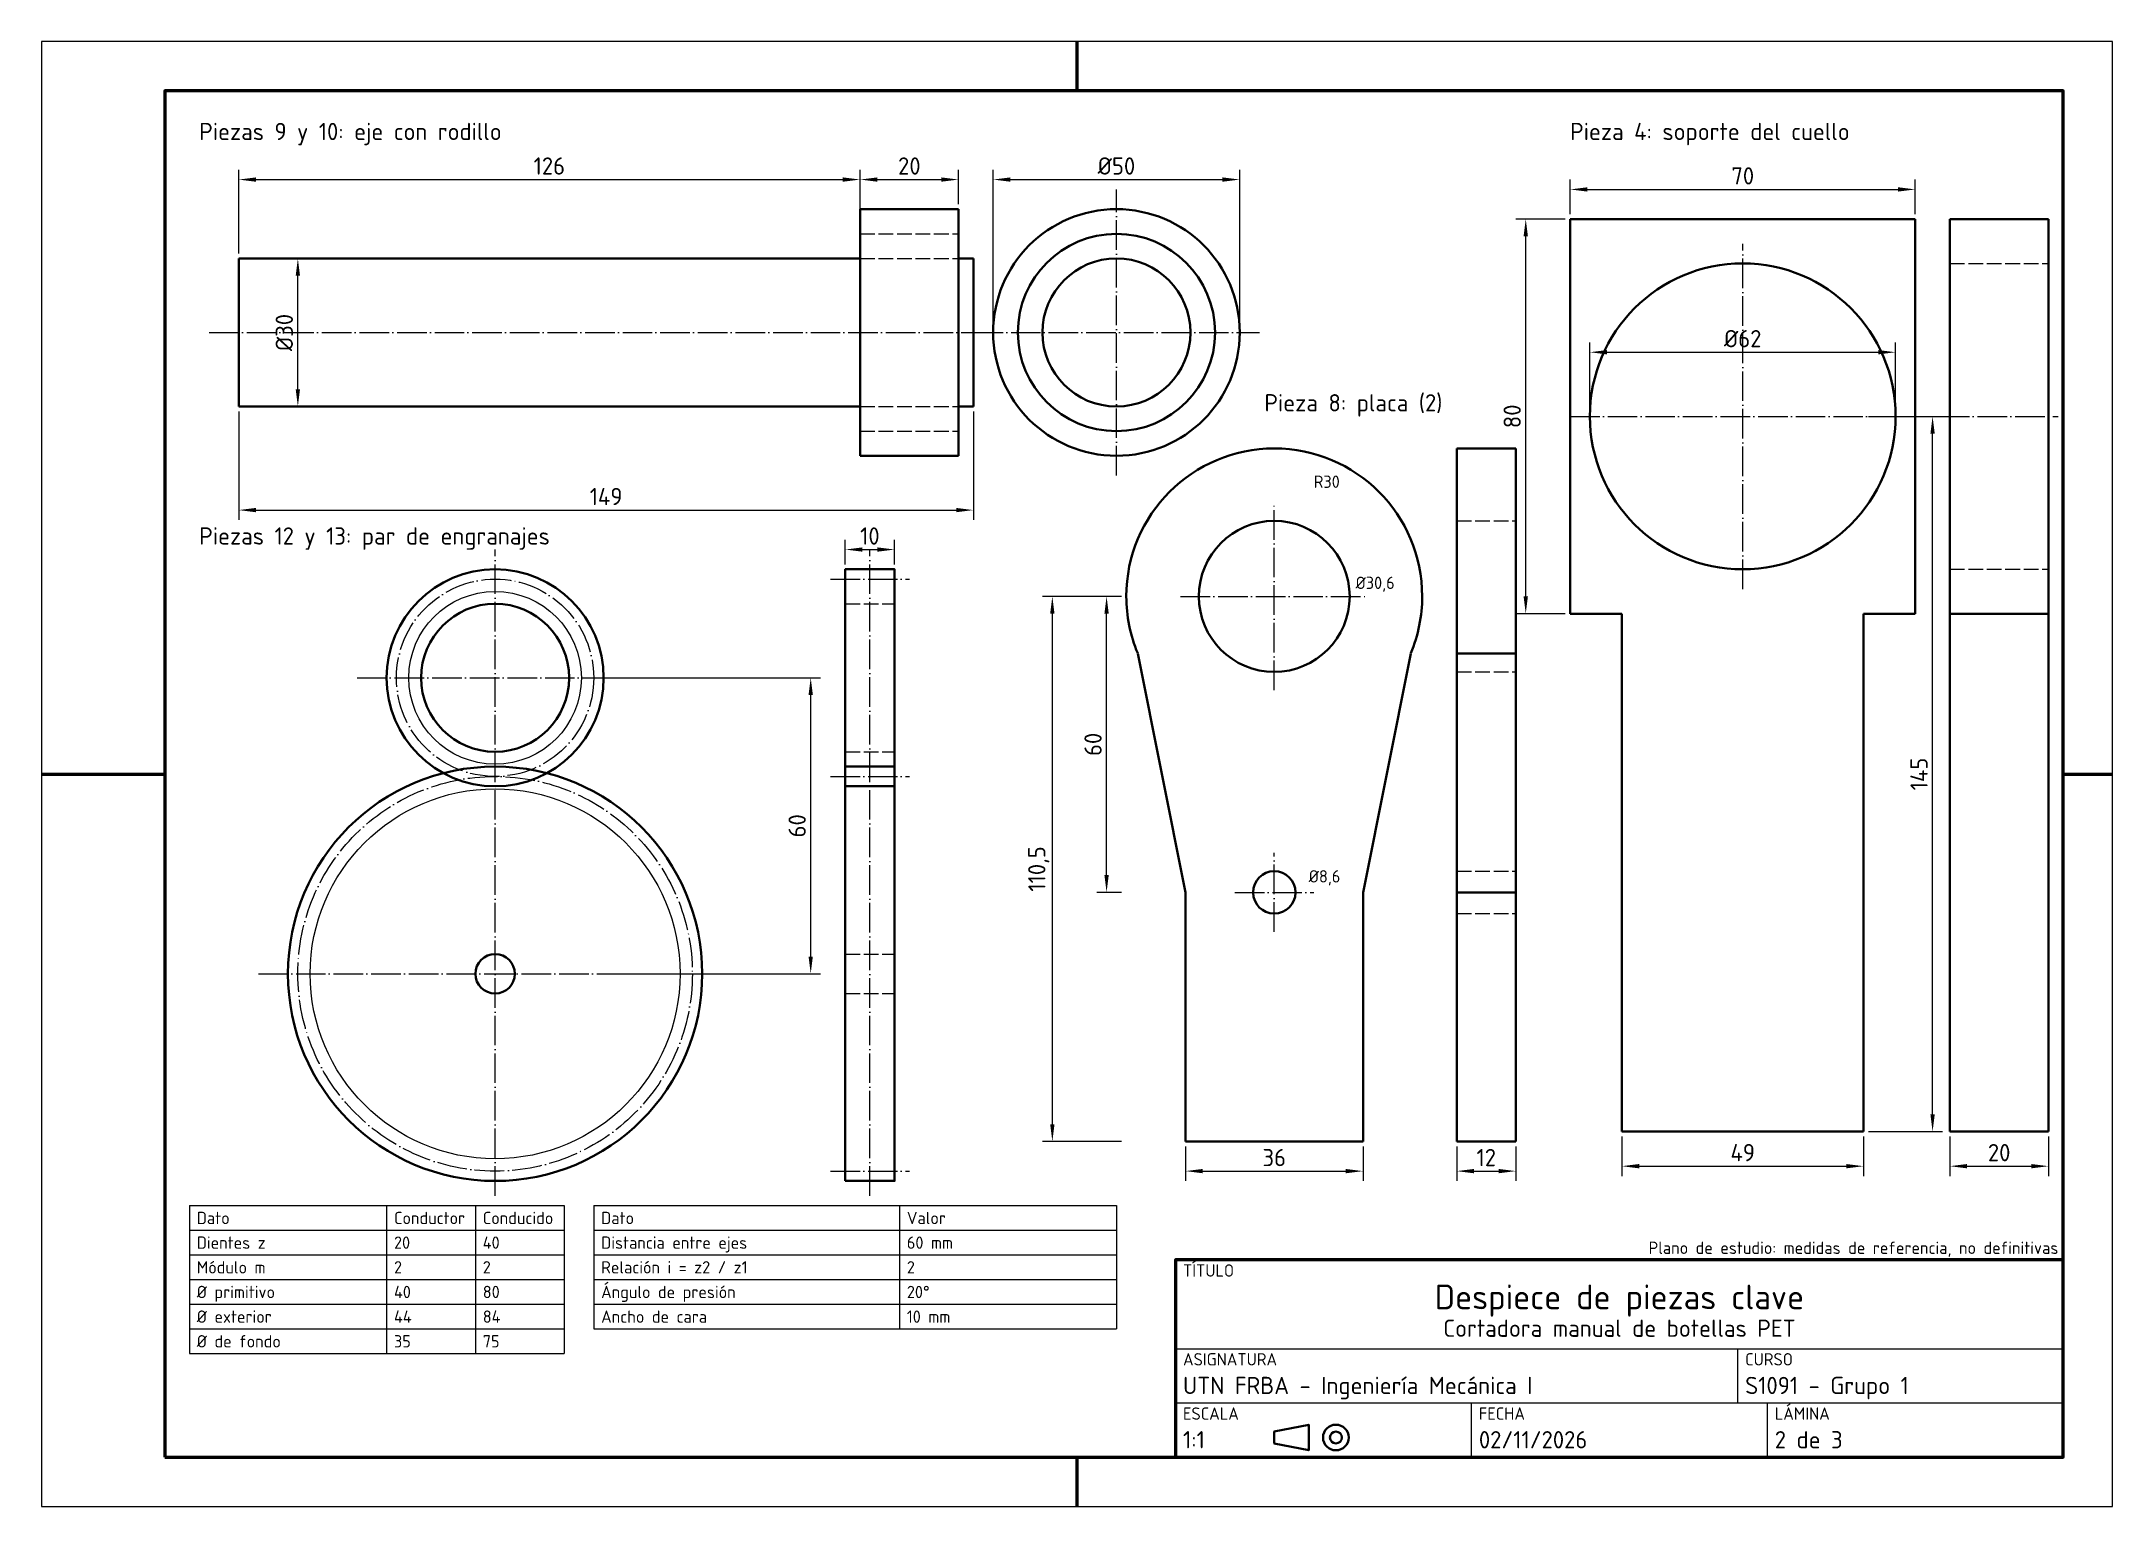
# Model space of a CAD drawing. Header units: millimetres. Extents: x 0 to 420, y 0 to 297.
import ezdxf
from ezdxf.enums import TextEntityAlignment as Align

# ---------------------------------------------------------------- set-up
doc = ezdxf.new("R2010")
doc.units = ezdxf.units.MM
doc.linetypes.add('CENTER', pattern=[7.625, 6, -0.75, 0.125, -0.75])
doc.linetypes.add('DASHED', pattern=[3.75, 3, -0.75])
for name, color, linetype, lineweight in [('Contornos', 3, 'Continuous', 50), ('Cotas', 5, 'Continuous', 25), ('Ejes', 1, 'CENTER', 25), ('Finas', 4, 'Continuous', 25), ('Marco', 7, 'Continuous', 70), ('Ocultas', 6, 'DASHED', 25), ('Texto', 8, 'Continuous', 25)]:
    doc.layers.add(name, color=color, linetype=linetype, lineweight=lineweight)
doc.styles.add('IRAM', font='iso3098.shx')
doc.dimstyles.new('IRAM', dxfattribs={"dimtxt": 3.5, "dimasz": 3.5, "dimexe": 2, "dimexo": 1, "dimgap": 1, "dimtad": 1, "dimdec": 0, "dimtxsty": 'IRAM', "dimblk": 'FLECHA41', "dimcen": 2.5, "dimazin": 3, "dimtfac": 1, "dimtmove": 0, "dimatfit": 3})

# ---------------------------------------------------------------- blocks, each defined once
blk = doc.blocks.new('FLECHA41')
blk.add_solid([(0, 0), (-1, 0.125), (-1, -0.125)])

msp = doc.modelspace()

# ---------------------------------------------------------------- linework, layer by layer
at = {"layer": 'Contornos'}
for p, q in [((166, 263), (186, 263)), ((166, 263), (166, 213)), ((186, 263), (186, 213)), ((310, 181), (310, 261)), ((310, 261), (380, 261)), ((380, 181), (380, 261)), ((387, 261), (407, 261)), ((387, 181), (387, 261)), ((407, 181), (407, 261)), ((40, 253), (166, 253)), ((40, 253), (40, 223)), ((186, 253), (189, 253)), ((189, 253), (189, 223)), ((40, 223), (166, 223)), ((186, 223), (189, 223)), ((287, 214.5), (287, 184.5)), ((287, 214.5), (299, 214.5)), ((299, 214.5), (299, 184.5)), ((166, 213), (186, 213)), ((287, 184.5), (287, 172.96)), ((299, 184.5), (299, 172.96)), ((310, 181), (320.5, 181)), ((320.5, 76), (320.5, 181)), ((369.5, 181), (380, 181)), ((369.5, 76), (369.5, 181)), ((387, 181), (407, 181)), ((387, 76), (387, 181)), ((407, 76), (407, 181)), ((232, 124.5), (222.31, 172.96)), ((277.69, 172.96), (268, 124.5)), ((287, 124.5), (287, 172.96)), ((287, 172.96), (299, 172.96)), ((299, 124.5), (299, 172.96)), ((232, 74), (232, 124.5)), ((268, 74), (268, 124.5)), ((287, 74), (287, 124.5)), ((287, 124.5), (299, 124.5)), ((299, 74), (299, 124.5)), ((320.5, 76), (369.5, 76)), ((387, 76), (407, 76)), ((232, 74), (268, 74)), ((287, 74), (299, 74))]:
    msp.add_line(p, q, dxfattribs=at)
for points in [[(163, 146), (173, 146), (173, 190), (163, 190)], [(163, 66), (173, 66), (173, 150), (163, 150)], [(250, 12.8), (257, 11.4), (257, 16.6), (250, 15.2)]]:
    msp.add_lwpolyline(points, close=True, dxfattribs=at)
for centre, radius in [((218, 238), 25), ((218, 238), 20), ((218, 238), 15), ((345, 221), 31), ((250, 184.5), 15.3), ((92, 168), 22), ((92, 168), 15), ((92, 108), 42), ((250, 124.5), 4.3), ((92, 108), 4), ((262.5, 14), 2.6), ((262.5, 14), 1.2)]:
    msp.add_circle(centre, radius, dxfattribs=at)
for start, end in [(90, 180), (360, 90), (180, 202.6199), (337.3801, 360)]:
    msp.add_arc((250, 184.5), 30, start, end, dxfattribs=at)
at = {"layer": 'Ejes'}
for p, q in [((218, 209), (218, 267)), ((345, 186), (345, 256)), ((34, 238), (195, 238)), ((189, 238), (247, 238)), ((310, 221), (380, 221)), ((385, 221), (409, 221)), ((250, 165.5), (250, 203.5)), ((92, 63), (92, 194)), ((168, 63), (168, 194)), ((160, 188), (176, 188)), ((231, 184.5), (269, 184.5)), ((64, 168), (120, 168)), ((160, 148), (176, 148)), ((160, 148), (176, 148)), ((250, 116.5), (250, 132.5)), ((242, 124.5), (258, 124.5)), ((44, 108), (140, 108)), ((160, 68), (176, 68))]:
    msp.add_line(p, q, dxfattribs=at)
for centre, radius in [((92, 168), 20), ((92, 108), 40)]:
    msp.add_circle(centre, radius, dxfattribs=at)
at = {"layer": 'Finas'}
for centre, radius in [((92, 168), 17.5), ((92, 108), 37.5)]:
    msp.add_circle(centre, radius, dxfattribs=at)
at = {"layer": 'Marco'}
for p, q in [((210, 287), (210, 297)), ((0, 148.5), (25, 148.5)), ((410, 148.5), (420, 148.5)), ((210, 0), (210, 10))]:
    msp.add_line(p, q, dxfattribs=at)
for points in [[(25, 10), (410, 10), (410, 287), (25, 287)], [(230, 10), (410, 10), (410, 50), (230, 50)]]:
    msp.add_lwpolyline(points, close=True, dxfattribs=at)
at = {"layer": 'Ocultas'}
for p, q in [((166, 258), (186, 258)), ((166, 258), (166, 218)), ((186, 258), (186, 218)), ((166, 253), (186, 253)), ((166, 253), (166, 223)), ((186, 253), (186, 223)), ((387, 252), (387, 190)), ((387, 252), (407, 252)), ((407, 252), (407, 190)), ((166, 223), (186, 223)), ((166, 218), (186, 218)), ((287, 199.8), (287, 169.2)), ((287, 199.8), (299, 199.8)), ((299, 199.8), (299, 169.2)), ((387, 190), (407, 190)), ((163, 183), (173, 183)), ((287, 169.2), (299, 169.2)), ((163, 153), (173, 153)), ((287, 128.8), (287, 120.2)), ((287, 128.8), (299, 128.8)), ((299, 128.8), (299, 120.2)), ((287, 120.2), (299, 120.2)), ((163, 112), (173, 112)), ((163, 104), (173, 104))]:
    msp.add_line(p, q, dxfattribs=at)
at = {"layer": 'Texto'}
for p, q in [((30, 61), (106, 61)), ((30, 61), (30, 31)), ((70, 61), (70, 31)), ((88, 61), (88, 31)), ((106, 61), (106, 31)), ((112, 61), (218, 61)), ((112, 61), (112, 36)), ((174, 61), (174, 36)), ((218, 61), (218, 36)), ((30, 56), (106, 56)), ((112, 56), (218, 56)), ((30, 51), (106, 51)), ((112, 51), (218, 51)), ((30, 46), (106, 46)), ((112, 46), (218, 46)), ((30, 41), (106, 41)), ((112, 41), (218, 41)), ((30, 36), (106, 36)), ((112, 36), (218, 36)), ((30, 31), (106, 31)), ((230, 32), (410, 32)), ((344, 21), (344, 32)), ((230, 21), (410, 21)), ((290, 10), (290, 21)), ((350, 10), (350, 21))]:
    msp.add_line(p, q, dxfattribs=at)
msp.add_lwpolyline([(0, 0), (420, 0), (420, 297), (0, 297)], close=True, dxfattribs=at)

# ---------------------------------------------------------------- texts
at = {"layer": 'Texto', "style": 'IRAM'}
for s, height, p in [('Piezas 9 y 10: eje con rodillo', 3.5, (32, 277)), ('Pieza 4: soporte del cuello', 3.5, (310, 277)), ('Pieza 8: placa (2)', 3.5, (248, 222)), ('R30', 2.5, (258, 206.5)), ('Piezas 12 y 13: par de engranajes', 3.5, (32, 195)), ('%%c30,6', 2.5, (266.5, 186)), ('%%c8,6', 2.5, (257, 126.5)), ('Dato', 2.5, (31.5, 57.25)), ('Conductor', 2.5, (71.5, 57.25)), ('Conducido', 2.5, (89.5, 57.25)), ('Dato', 2.5, (113.5, 57.25)), ('Valor', 2.5, (175.5, 57.25)), ('Dientes z', 2.5, (31.5, 52.25)), ('20', 2.5, (71.5, 52.25)), ('40', 2.5, (89.5, 52.25)), ('Distancia entre ejes', 2.5, (113.5, 52.25)), ('60 mm', 2.5, (175.5, 52.25)), ('Módulo m', 2.5, (31.5, 47.25)), ('2', 2.5, (71.5, 47.25)), ('2', 2.5, (89.5, 47.25)), ('Relación i = z2 / z1', 2.5, (113.5, 47.25)), ('2', 2.5, (175.5, 47.25)), ('TÍTULO', 2.5, (231.5, 46.6)), ('%%c primitivo', 2.5, (31.5, 42.25)), ('40', 2.5, (71.5, 42.25)), ('80', 2.5, (89.5, 42.25)), ('Ángulo de presión', 2.5, (113.5, 42.25)), ('20%%d', 2.5, (175.5, 42.25)), ('%%c exterior', 2.5, (31.5, 37.25)), ('44', 2.5, (71.5, 37.25)), ('84', 2.5, (89.5, 37.25)), ('Ancho de cara', 2.5, (113.5, 37.25)), ('10 mm', 2.5, (175.5, 37.25)), ('%%c de fondo', 2.5, (31.5, 32.25)), ('35', 2.5, (71.5, 32.25)), ('75', 2.5, (89.5, 32.25)), ('ASIGNATURA', 2.5, (231.5, 28.6)), ('CURSO', 2.5, (345.5, 28.6)), ('UTN FRBA - Ingeniería Mecánica I', 3.5, (231.5, 22.8)), ('S1091 - Grupo 1', 3.5, (345.5, 22.8)), ('ESCALA', 2.5, (231.5, 17.6)), ('FECHA', 2.5, (291.5, 17.6)), ('LÁMINA', 2.5, (351.5, 17.6)), ('1:1', 3.5, (231.5, 11.8)), ('02/11/2026', 3.5, (291.5, 11.8)), ('2 de 3', 3.5, (351.5, 11.8))]:
    msp.add_text(s, height=height, dxfattribs=at).set_placement(p)
msp.add_text('Plano de estudio: medidas de referencia, no definitivas', height=2.5, dxfattribs=at).set_placement((409, 51.2), align=Align.RIGHT)
for s, height, p in [('Despiece de piezas clave', 5, (320, 40)), ('Cortadora manual de botellas PET', 3.5, (320, 34.4))]:
    msp.add_text(s, height=height, dxfattribs=at).set_placement(p, align=Align.CENTER)

# ---------------------------------------------------------------- dimensions: what is measured, and where the dimension line sits
at = {"layer": 'Cotas'}
for base, p1, p2 in [((40, 269), (40, 253), (166, 253)), ((166, 269), (166, 263), (186, 263)), ((310, 267), (310, 261), (380, 261)), ((40, 202), (40, 223), (189, 223)), ((163, 194), (163, 190), (173, 190)), ((320.5, 69), (320.5, 76), (369.5, 76)), ((387, 69), (387, 76), (407, 76)), ((232, 68), (232, 74), (268, 74)), ((287, 68), (287, 74), (299, 74))]:
    msp.add_linear_dim(base=base, p1=p1, p2=p2, dimstyle='IRAM', dxfattribs=at).render()
for base, p1, p2, text in [((193, 269), (193, 238), (243, 238), '%%c50'), ((314, 234), (314, 221), (376, 221), '%%c62')]:
    msp.add_linear_dim(base=base, p1=p1, p2=p2, text=text, dimstyle='IRAM', dxfattribs=at).render()
for base, p1, p2 in [((301, 181), (310, 181), (310, 261)), ((383.5, 76), (369.5, 76), (369.5, 221)), ((216, 124.5), (220, 124.5), (220, 184.5)), ((156, 108), (114, 108), (114, 168))]:
    msp.add_linear_dim(base=base, p1=p1, p2=p2, angle=90, dimstyle='IRAM', dxfattribs=at).render()
for base, p1, p2, text in [((52, 223), (52, 223), (52, 253), '%%c30'), ((205, 74), (220, 74), (220, 184.5), '110,5')]:
    msp.add_linear_dim(base=base, p1=p1, p2=p2, angle=90, text=text, dimstyle='IRAM', dxfattribs=at).render()

doc.saveas('drawing.dxf')
